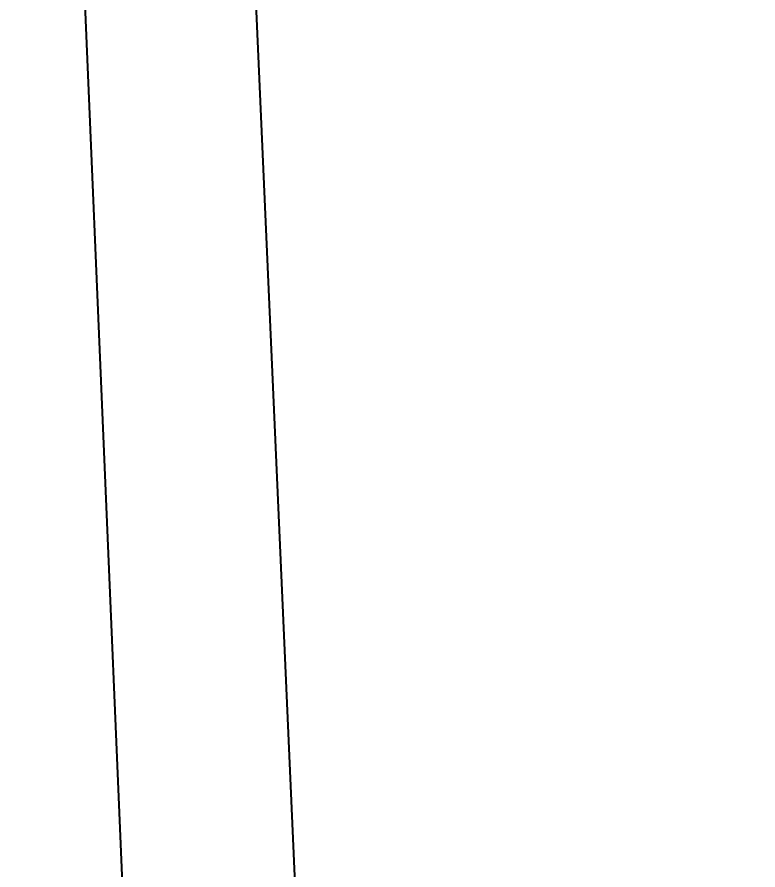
# Model space of a CAD drawing. Header units: inches. Extents: x -4597 to 93300, y -11124 to 5932.
# Drawn here: x 214.92 to 245.51, y -9186.18 to -9150.97 of the extents above; entities that cross this region are included whole.
import ezdxf

# ---------------------------------------------------------------- set-up
doc = ezdxf.new("R2010")
doc.units = ezdxf.units.IN
doc.header["$LTSCALE"] = 0.5
doc.header["$MEASUREMENT"] = 0
doc.header["$PDMODE"] = 66
doc.layers.add('hatch', color=9, linetype='Continuous', lineweight=0)
doc.layers.add('Toilet', color=7, linetype='Continuous', lineweight=25)
doc.styles.get("Standard").update_dxf_attribs({"font": 'arial.ttf'})
doc.dimstyles.new('S8', dxfattribs={"dimtxt": 5, "dimasz": 1, "dimexe": 6, "dimexo": 18, "dimgap": 1.9375, "dimtad": 1, "dimdec": 0, "dimzin": 3, "dimdsep": 46, "dimlunit": 4, "dimtxsty": 'Standard', "dimblk": 'dot 2', "dimcen": 12, "dimse1": 1, "dimse2": 1, "dimclrd": 1, "dimclre": 1, "dimclrt": 256, "dimadec": 0, "dimazin": 0, "dimtfac": 0.75, "dimtdec": 0, "dimtix": 1, "dimtmove": 1, "dimatfit": 3, "dimldrblk": 'DOT', "dimfxl": 1, "dimtolj": 1, "dimtzin": 0, "dimlwd": 9, "dimlwe": 9, "dimarcsym": 0})

# ---------------------------------------------------------------- blocks, each defined once
blk = doc.blocks.new('dot1')
at = {"layer": 'hatch'}
h = blk.add_hatch(color=256, dxfattribs=at)
edge = h.paths.add_edge_path()
edge.add_arc((0, 0), 1, 0, 360)
for p, q in [((0, 3), (0, -3)), ((3, 0), (-3, 0))]:
    blk.add_line(p, q, dxfattribs=at)
blk.add_circle((0, 0), 1, dxfattribs=at)
blk = doc.blocks.new('dot 2')
at = {"layer": 'hatch', "xscale": 0.5, "yscale": 0.5, "zscale": 0.5}
blk.add_blockref('dot1', (0, 0), dxfattribs=at)
blk = doc.blocks.new('*D476')
at = {"layer": 'Defpoints', "color": 0, "transparency": 16777216}
for p in [(224.284, -9138.965), (227.518, -9211.965), (272.515, -9211.965)]:
    blk.add_point(p, dxfattribs=at)
at = {"layer": 'Toilet', "color": 1, "lineweight": 9, "transparency": 16777216}
blk.add_line((272.515, -9139.965), (272.515, -9210.965), dxfattribs=at)
for p, rotation in [((272.515, -9138.965), 90), ((272.515, -9211.965), 270)]:
    blk.add_blockref('dot 2', p, dxfattribs=dict(at, rotation=rotation))
at = {"layer": 'Toilet', "transparency": 16777216, "insert": (268.024, -9175.465), "char_height": 5, "attachment_point": 5, "rotation": 90}
blk.add_mtext('\\A1;6\'-1"', dxfattribs=at)
blk = doc.blocks.new('_Dot')
at = {"color": 0, "linetype": 'ByBlock', "lineweight": -2}
blk.add_line((-0.5, 0), (-1, 0), dxfattribs=at)
at = {"color": 0, "linetype": 'ByBlock', "const_width": 0.5}
blk.add_lwpolyline([(-0.25, 0, 1), (0.25, 0, 1)], format="xyb", close=True, dxfattribs=at)

msp = doc.modelspace()

# ---------------------------------------------------------------- linework, layer by layer
msp.add_line((209.772, -8964.497), (234.903, -9552.712))
at = {"layer": 'Toilet'}
for p, q in [((235.63, -9395.111), (221.626, -9078.965)), ((240.162, -9497.404), (222.645, -9101.965))]:
    msp.add_line(p, q, dxfattribs=at)

# ---------------------------------------------------------------- dimensions: what is measured, and where the dimension line sits
dim = msp.add_linear_dim(base=(272.515, -9211.965), p1=(224.284, -9138.965), p2=(227.518, -9211.965), angle=90, dimstyle='S8', override={"dimfxl": 2, "dimfxlon": 1, "dimarcsym": 1}, dxfattribs=at)
dim.commit()
dim.dimension.update_dxf_attribs({"geometry": '*D476', "text_midpoint": (268.024, -9175.465)})

doc.saveas('drawing.dxf')
